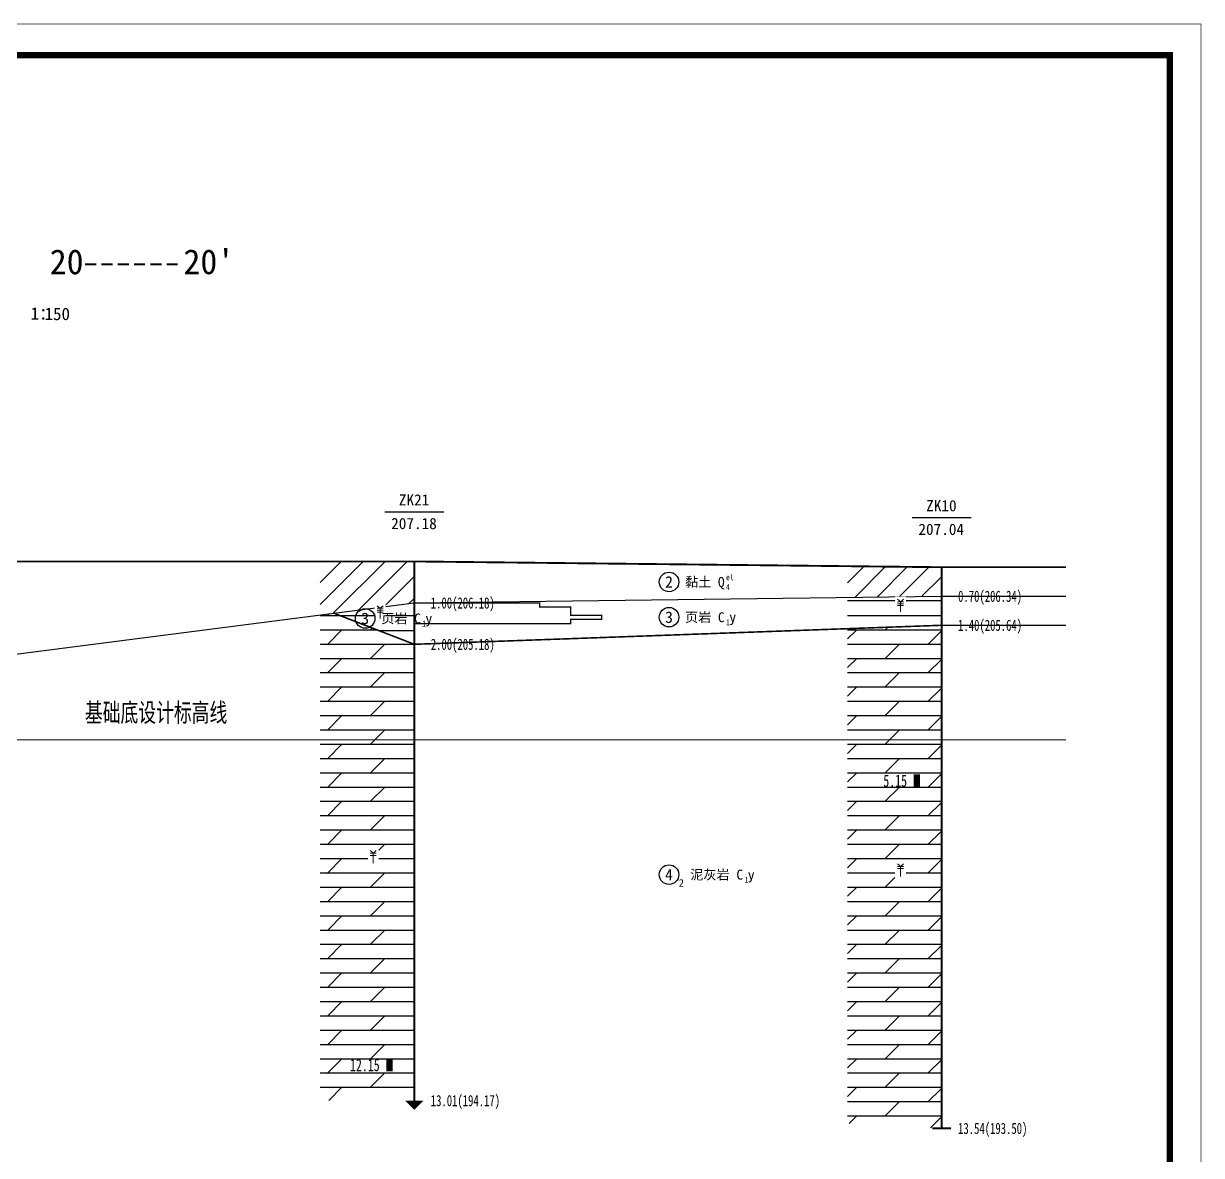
# Model space of a CAD drawing. Header units: millimetres. Extents: x -255 to 9196, y 129 to 426.
# Drawn here: x 8576.1 to 8765.6, y 244.3 to 426.4 of the extents above; entities that cross this region are included whole.
import ezdxf
from ezdxf.enums import TextEntityAlignment as Align

# ---------------------------------------------------------------- set-up
doc = ezdxf.new("R2010")
doc.units = ezdxf.units.MM
doc.linetypes.add('sx', pattern=[10, 5, 0, 5, 0])
for name, color, linetype in [('GICAD_QUYANG', 7, 'Continuous'), ('地质-原位曲线', 7, 'Continuous'), ('地质-图框', 7, 'Continuous'), ('地质-地层符号', 3, 'Continuous'), ('地质-地层线', 7, 'Continuous'), ('地质-地面线', 7, 'Continuous'), ('地质-填充花纹', 4, 'Continuous'), ('地质-文字', 7, 'Continuous'), ('地质-钻孔', 7, 'Continuous')]:
    doc.layers.add(name, color=color, linetype=linetype)
doc.layers.add('不打印', color=7, linetype='Continuous', plot=False)
doc.styles.add('BG_ST', font='', dxfattribs={"width": 0.7})
doc.styles.add('LZ_FONTS_FS', font='simfang.ttf', dxfattribs={"width": 0.7})
doc.styles.add('LZ_PMT_LINE', font='', dxfattribs={"height": 2})
doc.styles.get("Standard").update_dxf_attribs({"font": 'simfang.ttf', "height": 2.5})
doc.styles.add('地层编号', font='', dxfattribs={"width": 0.7, "height": 1.85})
doc.styles.add('层底标注', font='', dxfattribs={"width": 0.7, "height": 1.8})
doc.styles.add('岩土名称', font='simfang.ttf', dxfattribs={"width": 0.7, "height": 1.55})
doc.styles.add('时代', font='', dxfattribs={"width": 0.7, "height": 1.6})
doc.styles.add('钻孔标注', font='', dxfattribs={"width": 0.7, "height": 1.8})
doc.styles.get('BG_ST').set_extended_font_data('SimSun')
doc.styles.get('LZ_PMT_LINE').set_extended_font_data('SimSun')
doc.styles.get('地层编号').set_extended_font_data('FangSong_GB2312')
doc.styles.get('层底标注').set_extended_font_data('FangSong_GB2312')
doc.styles.get('时代').set_extended_font_data('FangSong_GB2312')
doc.styles.get('钻孔标注').set_extended_font_data('FangSong_GB2312')
doc.linetypes.add('bzhjcx', pattern='A,0.001,[2,XX1.shx,S=1,R=0,X=1,Y=0],-2', length=2.001)
doc.linetypes.add('swx', pattern='A,7,-1.5,["●",LZ_PMT_LINE,S=0.05,R=0,X=0,Y=0],-1.5', length=10)
pattern_1 = [(0, (0, 0), (0, 2.3), []), (45, (0, 0), (4e-16, 4.5999997), [3.252691, -6.5053825])]
pattern_2 = [(45, (0, 0), (-1.76776695, 1.76776695), [])]
pattern_3 = [(0, (0, 0), (0, 2.4), [])]

# ---------------------------------------------------------------- blocks, each defined once
blk = doc.blocks.new('FHzhong.dwg')
at = {"color": 1, "lineweight": 0}
for p, q in [((1.06, 1.62), (0.57, 2.04)), ((1.06, 1.62), (1.53, 2.04)), ((0.57, 1.62), (1.53, 1.62)), ((0.57, 1.25), (1.53, 1.25)), ((1.05, 0), (1.05, 1.62))]:
    blk.add_line(p, q, dxfattribs=at)
blk = doc.blocks.new('WipeoutBlock')
blk.add_wipeout([(0, 0), (0, 1), (1, 1), (1, 0)])
blk = doc.blocks.new('FHqiang.dwg')
at = {"color": 1, "lineweight": 0}
for p, q in [((1.06, 1.62), (0.57, 2.04)), ((1.06, 1.62), (1.53, 2.04)), ((0.57, 1.62), (1.53, 1.62)), ((0.57, 1.32), (1.53, 1.32)), ((0.57, 1.02), (1.53, 1.02)), ((1.05, 0), (1.05, 1.62))]:
    blk.add_line(p, q, dxfattribs=at)
blk = doc.blocks.new('gkqy_yan.dwg不标1', base_point=(0, -1))
at = {"color": 1}
blk.add_solid([(-0.5, -2), (-0.5, 0), (0.5, -2), (0.5, 0)], dxfattribs=at)
blk = doc.blocks.new('zxdt')
blk.add_lwpolyline([(0, 0, 3, 0, 0), (0, -1.5, 0, 0, 0)], format="xyseb")

msp = doc.modelspace()

# ---------------------------------------------------------------- hatches: boundary and pattern name
at = {"layer": '地质-填充花纹', "linetype": 'Continuous'}
h = msp.add_hatch(dxfattribs=at)
h.set_pattern_fill('GKNXT', scale=0.5, style=0, pattern_type=2)
h.set_pattern_definition(pattern_2)
h.paths.add_polyline_path([(8638.79, 333.2), (8626.01, 331.56), (8623.79, 331.27), (8623.79, 339.89), (8638.79, 339.89)])
h = msp.add_hatch(dxfattribs=at)
h.set_pattern_fill('GKNXT', scale=0.5, style=0, pattern_type=2)
h.set_pattern_definition(pattern_2)
h.paths.add_polyline_path([(8723.62, 338.96), (8723.62, 334.29), (8708.62, 334.1), (8708.62, 339.12)])
h = msp.add_hatch(dxfattribs=at)
h.set_pattern_fill('GKYY', scale=0.5, style=0, pattern_type=2)
h.set_pattern_definition(pattern_3)
h.paths.add_polyline_path([(8723.62, 329.62), (8708.62, 329.08), (8708.62, 334.1), (8723.62, 334.29)])
h = msp.add_hatch(dxfattribs=at)
h.set_pattern_fill('GKYY', scale=0.5, style=0, pattern_type=2)
h.set_pattern_definition(pattern_3)
h.paths.add_polyline_path([(8638.79, 326.61), (8626.01, 331.56), (8638.79, 333.2)])
h = msp.add_hatch(dxfattribs=at)
h.set_pattern_fill('GKNHY1', scale=0.5, style=0, pattern_type=2)
h.set_pattern_definition(pattern_1)
h.paths.add_polyline_path([(8638.79, 326.61), (8638.79, 253.16), (8623.79, 253.16), (8623.79, 331.27), (8626.01, 331.56)])
h = msp.add_hatch(dxfattribs=at)
h.set_pattern_fill('GKNHY1', scale=0.5, style=0, pattern_type=2)
h.set_pattern_definition(pattern_1)
h.paths.add_polyline_path([(8723.62, 248.7), (8708.62, 249.49), (8708.62, 329.08), (8723.62, 329.62)])

# ---------------------------------------------------------------- linework, layer by layer
at = {"lineweight": 40, "elevation": -12.5}
for points in [[(8585.99, 387.73), (8587.74, 387.73)], [(8588.61, 387.73), (8590.36, 387.73)], [(8591.23, 387.73), (8592.99, 387.73)], [(8593.86, 387.73), (8595.61, 387.73)], [(8596.48, 387.73), (8598.24, 387.73)], [(8599.11, 387.73), (8600.86, 387.73)]]:
    msp.add_lwpolyline(points, dxfattribs=at)
at = {"color": 6, "linetype": 'swx', "const_width": 0.2, "flags": 128}
msp.add_lwpolyline([(8390.21, 311.19), (8743.78, 311.19)], dxfattribs=at)
at = {"layer": '地质-原位曲线', "color": 3, "linetype": 'Continuous', "const_width": 0.2, "flags": 128}
msp.add_lwpolyline([(8639.09, 333.22), (8659.09, 333.22), (8659.09, 332.56), (8664.09, 332.56), (8664.09, 331.89), (8664.09, 331.22), (8669.09, 331.22), (8669.09, 330.56), (8664.09, 330.56), (8664.09, 329.89), (8639.09, 329.89)], dxfattribs=at)
at = {"layer": '地质-地层符号', "color": 7, "linetype": 'Continuous'}
for centre in [(8679.92, 336.59), (8679.92, 330.92), (8679.92, 289.51)]:
    msp.add_ellipse(centre, major_axis=(0, 1.57), ratio=1, dxfattribs=at)
at = {"layer": '地质-地层线', "color": 4, "linetype": 'bzhjcx', "flags": 128}
msp.add_lwpolyline([(8390.21, 290.69), (8410.21, 290.69), (8483.58, 313.22), (8638.94, 333.22), (8723.77, 334.29), (8743.77, 334.29)], dxfattribs=at)
at = {"layer": '地质-地层线', "color": 4, "const_width": 0.25, "flags": 128}
msp.add_lwpolyline([(8626.01, 331.56), (8638.94, 326.56), (8723.77, 329.62), (8743.77, 329.62)], dxfattribs=at)
at = {"layer": '地质-地面线', "color": 3, "linetype": 'Continuous', "const_width": 0.3}
msp.add_lwpolyline([(8390.21, 346.69), (8410.21, 346.69), (8483.58, 339.89), (8638.94, 339.89), (8723.77, 338.96), (8743.77, 338.96)], dxfattribs=at)
at = {"layer": '地质-钻孔', "color": 7, "linetype": 'Continuous'}
for p, q in [((8634.21, 347.89), (8643.68, 347.89)), ((8719.03, 346.96), (8728.51, 346.96))]:
    msp.add_line(p, q, dxfattribs=at)
at = {"layer": '地质-钻孔', "color": 7, "linetype": 'sx', "const_width": 0.3, "flags": 128}
for points in [[(8638.94, 339.89), (8638.94, 253.16)], [(8723.77, 338.96), (8723.77, 248.69)]]:
    msp.add_lwpolyline(points, dxfattribs=at)
at = {"layer": '地质-钻孔', "color": 7, "linetype": 'Continuous', "const_width": 0.3, "flags": 128}
msp.add_lwpolyline([(8722.27, 248.69), (8725.27, 248.69)], dxfattribs=at)

# ---------------------------------------------------------------- block references
at = {"layer": 'GICAD_QUYANG', "linetype": 'Continuous'}
for p in [(8719.77, 304.62), (8634.94, 258.89)]:
    msp.add_blockref('gkqy_yan.dwg不标1', p, dxfattribs=at)
at = {"layer": '地质-钻孔', "linetype": 'Continuous'}
msp.add_blockref('zxdt', (8638.94, 253.16), dxfattribs=at)

# ---------------------------------------------------------------- texts
at = {"style": 'LZ_FONTS_FS'}
msp.add_text('20', height=4, dxfattribs=at).set_placement((8585.73, 386.09, -12.5), align=Align.RIGHT)
for s, height, p in [("20'", 4, (8601.8, 386.1, -12.5)), ('1：', 2, (8577.21, 378.77, -12.5)), ('150', 2, (8579.46, 378.71, -12.5))]:
    msp.add_text(s, height=height, dxfattribs=at).set_placement(p)
at = {"linetype": 'Continuous', "style": 'BG_ST', "width": 0.7}
msp.add_text('基础底设计标高线', height=3, dxfattribs=at).set_placement((8585.94, 313.19), align=Align.BOTTOM_LEFT)
at = {"layer": 'GICAD_QUYANG', "color": 1, "linetype": 'Continuous', "width": 0.7}
for s, p in [('5.15', (8714.39, 303.62)), ('12.15', (8628.6, 257.89))]:
    msp.add_text(s, height=2, dxfattribs=at).set_placement(p)
at = {"layer": '地质-地层符号', "color": 7, "linetype": 'Continuous'}
for s, height, style, p in [('2', 1.85, '地层编号', (8679.28, 335.67)), ('黏土', 1.55, '岩土名称', (8682.49, 335.82)), ('Q', 1.6, '时代', (8687.78, 335.79)), ('3', 1.85, '地层编号', (8630.4, 329.8)), ('3', 1.85, '地层编号', (8679.28, 330)), ('页岩', 1.55, '岩土名称', (8682.49, 330.15)), ('C', 1.6, '时代', (8687.78, 330.12)), ('C', 1.6, '时代', (8638.9, 329.92)), ('y', 1.6, '时代', (8640.73, 329.92)), ('y', 1.6, '时代', (8689.61, 330.12)), ('4', 1.85, '地层编号', (8679.28, 288.58)), ('泥灰岩', 1.55, '岩土名称', (8683.32, 288.73)), ('C', 1.6, '时代', (8690.75, 288.71)), ('2', 1.2, '地层编号', (8681.49, 287.58)), ('y', 1.6, '时代', (8692.59, 288.71))]:
    msp.add_text(s, height=height, dxfattribs=dict(at, style=style)).set_placement(p)
at = {"layer": '地质-地层符号', "color": 7, "linetype": 'Continuous', "style": '时代', "width": 0.8}
for s, p in [('el', (8689.08, 336.86)), ('4', (8689.08, 335.29)), ('1', (8640.2, 329.42)), ('1', (8689.08, 329.62)), ('1', (8692.06, 288.21))]:
    msp.add_text(s, height=0.96, dxfattribs=at).set_placement(p)
at = {"layer": '地质-文字', "color": 7, "linetype": 'Continuous', "style": '层底标注', "width": 0.7}
for s, p in [('1.00(206.18)', (8641.59, 332.32)), ('0.70(206.34)', (8726.42, 333.39)), ('1.40(205.64)', (8726.42, 328.72)), ('2.00(205.18)', (8641.59, 325.66)), ('13.01(194.17)', (8641.59, 252.26)), ('13.54(193.50)', (8726.42, 247.79))]:
    msp.add_text(s, height=1.8, dxfattribs=at).set_placement(p)
at = {"layer": '地质-钻孔', "color": 7, "linetype": 'Continuous', "style": '钻孔标注'}
for s, p in [('ZK21', (8636.45, 348.89)), ('ZK10', (8721.28, 347.96)), ('207.18', (8635.21, 345.09)), ('207.04', (8720.03, 344.16))]:
    msp.add_text(s, height=1.8, dxfattribs=at).set_placement(p)

# ---------------------------------------------------------------- next in the draw order: block references
at = {"layer": '地质-填充花纹', "linetype": 'Continuous', "xscale": 1.762031016555556, "yscale": 2.838761826268114}
for p in [(8716.28, 331.37), (8632.57, 330.34), (8631.46, 290.94), (8716.28, 288.82)]:
    msp.add_blockref('WipeoutBlock', p, dxfattribs=at)

# ---------------------------------------------------------------- next in the draw order: linework, layer by layer
at = {"layer": '不打印', "linetype": 'Continuous', "const_width": 0.15}
msp.add_lwpolyline([(8345.49, 129.34), (8765.49, 129.34), (8765.49, 426.34), (8345.49, 426.34), (8345.49, 129.34)], dxfattribs=at)
at = {"layer": '地质-图框', "linetype": 'Continuous', "const_width": 1}
msp.add_lwpolyline([(8350.49, 134.34), (8760.49, 134.34), (8760.49, 421.34), (8350.49, 421.34), (8350.49, 134.34), (8760.49, 134.34)], dxfattribs=at)
at = {"layer": '地质-地层符号', "color": 7, "linetype": 'Continuous'}
msp.add_ellipse((8631.04, 330.72), major_axis=(0, 1.57), ratio=1, dxfattribs=at)

# ---------------------------------------------------------------- next in the draw order: block references
at = {"layer": '地质-填充花纹', "linetype": 'Continuous'}
for name, p in [('FHqiang.dwg', (8716.12, 331.77)), ('FHqiang.dwg', (8632.4, 330.73)), ('FHzhong.dwg', (8631.29, 291.34)), ('FHzhong.dwg', (8716.12, 289.22))]:
    msp.add_blockref(name, p, dxfattribs=at)

# ---------------------------------------------------------------- next in the draw order: texts
at = {"layer": '地质-地层符号', "color": 7, "linetype": 'Continuous', "style": '岩土名称'}
msp.add_text('页岩', height=1.55, dxfattribs=at).set_placement((8633.61, 329.95))

doc.saveas('drawing.dxf')
